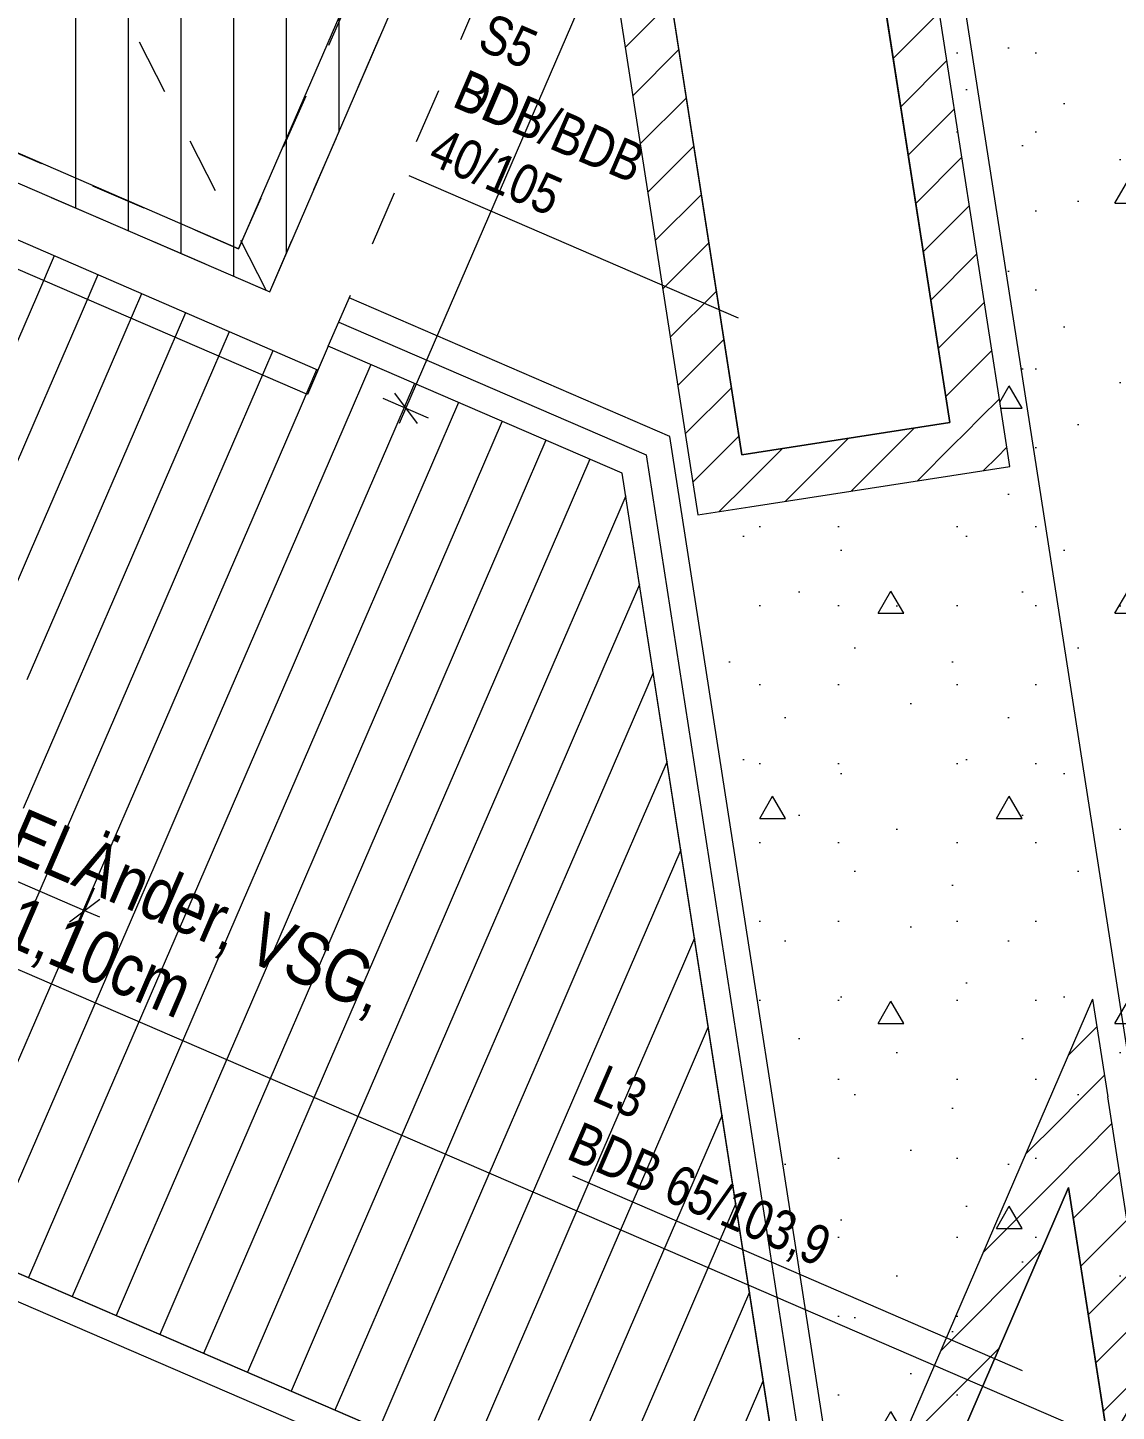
# Model space of a CAD drawing. Header units: millimetres. Extents: x 12535370 to 12566104, y 356204400 to 356234587.
# Drawn here: x 12554127 to 12556196, y 356213657 to 356216286 of the extents above; entities that cross this region are included whole.
import ezdxf
from ezdxf.enums import TextEntityAlignment as Align

# ---------------------------------------------------------------- set-up
doc = ezdxf.new("R2010")
doc.units = ezdxf.units.MM
doc.header["$MEASUREMENT"] = 0
doc.linetypes.add('Dashed', pattern=[211.666667, 105.833333, -105.833333])
doc.linetypes.add('Dot & Dashed', pattern=[6702.78, 3527.78, -1763.89, 0, -1411.11])
for name, color, linetype in [('New_015 Innenwände', 7, 'Continuous'), ('New_055 Treppen _ Lift', 7, 'Continuous'), ('New_080 Raumdefinitionen', 7, 'Continuous'), ('New_290 Raster _ Achsen', 7, 'Continuous'), ('New_GRUNDSTÜCKSGRENZE', 7, 'Continuous')]:
    doc.layers.add(name, color=color, linetype=linetype)
for name, color, linetype, lineweight in [('New_015 Innenwände_Pen_No__1', 7, 'Continuous', 13), ('New_055 Treppen _ Lift_Pen_No__1', 7, 'Continuous', 13), ('New_160 Beschriftungen Ausführung_Pen_No__1', 7, 'Continuous', 13), ('New_255 Plangrafiken_Pen_No__1', 7, 'Continuous', 13), ('New_255 Plangrafiken_Pen_No__21', 1, 'Continuous', 13), ('New_255 Plangrafiken_Pen_No__39', 8, 'Continuous', 13), ('New_290 Raster _ Achsen_Pen_No__108', 7, 'Continuous', 13), ('New_GRUNDSTÜCKSGRENZE_Pen_No__1', 7, 'Continuous', 13), ('New_HKLS1_Pen_No__21', 1, 'Continuous', 13)]:
    doc.layers.add(name, color=color, linetype=linetype, lineweight=lineweight)
doc.styles.add('GENERATED_STYLE_1', font='arial.ttf')
doc.styles.add('GENERATED_STYLE_2', font='arial.ttf', dxfattribs={"width": 0.8})
doc.dimstyles.new('GENERATED_STYLE__1', dxfattribs={"dimtxt": 125, "dimasz": 47.5, "dimexe": 0.18, "dimexo": 2, "dimgap": 0, "dimtad": 1, "dimlfac": 0.001, "dimzin": 0, "dimdsep": 46, "dimtxsty": 'GENERATED_STYLE_1', "dimblk": 'ARROWHEAD_2', "dimblk1": 'ARROWHEAD_2', "dimblk2": 'ARROWHEAD_2', "dimcen": 0.09, "dimclrd": 7, "dimclre": 7, "dimclrt": 7, "dimadec": 0, "dimazin": 0, "dimtfac": 1, "dimtdec": 4, "dimtmove": 0, "dimatfit": 3, "dimfxl": 1, "dimtolj": 1, "dimtzin": 0, "dimarcsym": 0})
pattern_1 = [(45, (12240439.16, 356160438.356), (-53.033009, 53.033009), [])]

# ---------------------------------------------------------------- blocks, each defined once
blk = doc.blocks.new('*X20', base_point=(12240439.2, 356160438.4))
at = {"layer": 'New_255 Plangrafiken_Pen_No__39', "color": 8, "linetype": 'Continuous', "lineweight": 13}
for p, q in [((12554218.2, 356216351.5), (12554218.2, 356216101.5)), ((12554218.2, 356216351.5), (12554218.2, 356216101.5)), ((12554318.2, 356216351.5), (12554318.2, 356216101.5)), ((12554318.2, 356216351.5), (12554318.2, 356216101.5)), ((12554418.2, 356216351.5), (12554418.2, 356216101.5)), ((12554418.2, 356216351.5), (12554418.2, 356216101.5)), ((12554518.2, 356216351.5), (12554518.2, 356216101.5)), ((12554518.2, 356216351.5), (12554518.2, 356216101.5)), ((12554618.2, 356216351.5), (12554618.2, 356216101.5)), ((12554618.2, 356216351.5), (12554618.2, 356216101.5)), ((12554718.2, 356216351.5), (12554718.2, 356216101.5)), ((12554718.2, 356216351.5), (12554718.2, 356216101.5)), ((12554218.2, 356216101.5), (12554218.2, 356215943.7)), ((12554218.2, 356216101.5), (12554218.2, 356215943.7)), ((12554318.2, 356216101.5), (12554318.2, 356215900.5)), ((12554318.2, 356216101.5), (12554318.2, 356215900.5)), ((12554418.2, 356216101.5), (12554418.2, 356215857.3)), ((12554418.2, 356216101.5), (12554418.2, 356215857.3)), ((12554518.2, 356216101.5), (12554518.2, 356215851.5)), ((12554518.2, 356216101.5), (12554518.2, 356215851.5)), ((12554618.2, 356216101.5), (12554618.2, 356215856.2)), ((12554618.2, 356216101.5), (12554618.2, 356215856.2)), ((12554718.2, 356216101.5), (12554718.2, 356216087.7)), ((12554718.2, 356216101.5), (12554718.2, 356216087.7)), ((12554518.2, 356215851.5), (12554518.2, 356215814.1)), ((12554518.2, 356215851.5), (12554518.2, 356215814.1))]:
    blk.add_line(p, q, dxfattribs=at)
blk = doc.blocks.new('Fill_7', base_point=(12240439.2, 356160438.4))
at = {"layer": 'New_255 Plangrafiken_Pen_No__39', "color": 8, "linetype": 'Continuous', "lineweight": 13, "flags": 128}
blk.add_lwpolyline([(12554314.9, 356218028.9), (12553989.6, 356217275.8), (12551327, 356218425.9), (12550878, 356217386.6), (12554587.1, 356215784.3), (12555361.4, 356217576.8)], close=True, dxfattribs=at)
at = {"layer": 'New_255 Plangrafiken_Pen_No__39', "color": 8, "linetype": 'Continuous', "lineweight": 13}
blk.add_blockref('*X20', (12240439.2, 356160438.4), dxfattribs=at)
blk = doc.blocks.new('*X22', base_point=(12240439.2, 356160438.4))
at = {"layer": 'New_255 Plangrafiken_Pen_No__39', "color": 8, "linetype": 'Continuous', "lineweight": 13}
for p, q in [((12554177.2, 356215852.4), (12554145.4, 356215778.6)), ((12554177.2, 356215852.4), (12554145.4, 356215778.6)), ((12554260.4, 356215816.4), (12554228.6, 356215742.7)), ((12554260.4, 356215816.4), (12554228.6, 356215742.7)), ((12554145.4, 356215778.6), (12554055.5, 356215570.6)), ((12554145.4, 356215778.6), (12554055.5, 356215570.6)), ((12554343.5, 356215780.3), (12554311.8, 356215706.7)), ((12554343.5, 356215780.3), (12554311.8, 356215706.7)), ((12554228.6, 356215742.7), (12554138.7, 356215534.7)), ((12554228.6, 356215742.7), (12554138.7, 356215534.7)), ((12554426.7, 356215744.2), (12554395, 356215670.8)), ((12554426.7, 356215744.2), (12554395, 356215670.8)), ((12554311.8, 356215706.7), (12554221.9, 356215498.7)), ((12554311.8, 356215706.7), (12554221.9, 356215498.7)), ((12554509.9, 356215708.2), (12554478.2, 356215634.9)), ((12554509.9, 356215708.2), (12554478.2, 356215634.9)), ((12554395, 356215670.8), (12554305.1, 356215462.8)), ((12554395, 356215670.8), (12554305.1, 356215462.8)), ((12554593, 356215672.1), (12554561.4, 356215598.9)), ((12554593, 356215672.1), (12554561.4, 356215598.9)), ((12554779.2, 356215646), (12554727.8, 356215527)), ((12554779.2, 356215646), (12554727.8, 356215527)), ((12554478.2, 356215634.9), (12554388.3, 356215426.8)), ((12554478.2, 356215634.9), (12554388.3, 356215426.8)), ((12554676.2, 356215636), (12554644.6, 356215563)), ((12554676.2, 356215636), (12554644.6, 356215563)), ((12554561.4, 356215598.9), (12554471.5, 356215390.9)), ((12554561.4, 356215598.9), (12554471.5, 356215390.9)), ((12554862.4, 356215610), (12554811, 356215491.1)), ((12554862.4, 356215610), (12554811, 356215491.1)), ((12554945.6, 356215574.1), (12554894.2, 356215455.1)), ((12554945.6, 356215574.1), (12554894.2, 356215455.1)), ((12554644.6, 356215563), (12554554.7, 356215355)), ((12554644.6, 356215563), (12554554.7, 356215355)), ((12555028.8, 356215538.2), (12554977.4, 356215419.2)), ((12555028.8, 356215538.2), (12554977.4, 356215419.2)), ((12554138.7, 356215534.7), (12554048.8, 356215326.7)), ((12554138.7, 356215534.7), (12554048.8, 356215326.7)), ((12554727.8, 356215527), (12554637.9, 356215319)), ((12554727.8, 356215527), (12554637.9, 356215319)), ((12554221.9, 356215498.7), (12554132, 356215290.7)), ((12554221.9, 356215498.7), (12554132, 356215290.7)), ((12554811, 356215491.1), (12554721.1, 356215283.1)), ((12554811, 356215491.1), (12554721.1, 356215283.1)), ((12555112, 356215502.2), (12555060.6, 356215383.2)), ((12555112, 356215502.2), (12555060.6, 356215383.2)), ((12554305.1, 356215462.8), (12554215.3, 356215254.8)), ((12554305.1, 356215462.8), (12554215.3, 356215254.8)), ((12555195.2, 356215466.3), (12555143.8, 356215347.3)), ((12555195.2, 356215466.3), (12555143.8, 356215347.3)), ((12554894.2, 356215455.1), (12554804.4, 356215247.1)), ((12554894.2, 356215455.1), (12554804.4, 356215247.1)), ((12554388.3, 356215426.8), (12554298.5, 356215218.8)), ((12554388.3, 356215426.8), (12554298.5, 356215218.8)), ((12554977.4, 356215419.2), (12554887.6, 356215211.2)), ((12554977.4, 356215419.2), (12554887.6, 356215211.2)), ((12554471.5, 356215390.9), (12554381.7, 356215182.9)), ((12554471.5, 356215390.9), (12554381.7, 356215182.9)), ((12555060.6, 356215383.2), (12554970.8, 356215175.2)), ((12555060.6, 356215383.2), (12554970.8, 356215175.2)), ((12555263.8, 356215396.4), (12555227, 356215311.4)), ((12555263.8, 356215396.4), (12555227, 356215311.4)), ((12554554.7, 356215355), (12554464.9, 356215146.9)), ((12554554.7, 356215355), (12554464.9, 356215146.9)), ((12555143.8, 356215347.3), (12555054, 356215139.3)), ((12555143.8, 356215347.3), (12555054, 356215139.3)), ((12554637.9, 356215319), (12554548.1, 356215111)), ((12554637.9, 356215319), (12554548.1, 356215111)), ((12555227, 356215311.4), (12555137.2, 356215103.3)), ((12555227, 356215311.4), (12555137.2, 356215103.3)), ((12554132, 356215290.7), (12554042.2, 356215082.7)), ((12554132, 356215290.7), (12554042.2, 356215082.7)), ((12554721.1, 356215283.1), (12554631.3, 356215075)), ((12554721.1, 356215283.1), (12554631.3, 356215075)), ((12554215.3, 356215254.8), (12554125.4, 356215046.7)), ((12554215.3, 356215254.8), (12554125.4, 356215046.7)), ((12554804.4, 356215247.1), (12554714.5, 356215039.1)), ((12554804.4, 356215247.1), (12554714.5, 356215039.1)), ((12555289.9, 356215228.3), (12555220.4, 356215067.4)), ((12555289.9, 356215228.3), (12555220.4, 356215067.4)), ((12554298.5, 356215218.8), (12554208.6, 356215010.8)), ((12554298.5, 356215218.8), (12554208.6, 356215010.8)), ((12554887.6, 356215211.2), (12554797.7, 356215003.2)), ((12554887.6, 356215211.2), (12554797.7, 356215003.2)), ((12554381.7, 356215182.9), (12554291.8, 356214974.9)), ((12554381.7, 356215182.9), (12554291.8, 356214974.9)), ((12554970.8, 356215175.2), (12554880.9, 356214967.2)), ((12554970.8, 356215175.2), (12554880.9, 356214967.2)), ((12554464.9, 356215146.9), (12554375, 356214938.9)), ((12554464.9, 356215146.9), (12554375, 356214938.9)), ((12555054, 356215139.3), (12554964.1, 356214931.3)), ((12555054, 356215139.3), (12554964.1, 356214931.3)), ((12554548.1, 356215111), (12554458.2, 356214903)), ((12554548.1, 356215111), (12554458.2, 356214903)), ((12555137.2, 356215103.3), (12555047.3, 356214895.3)), ((12555137.2, 356215103.3), (12555047.3, 356214895.3)), ((12554631.3, 356215075), (12554541.4, 356214867)), ((12554631.3, 356215075), (12554541.4, 356214867)), ((12555220.4, 356215067.4), (12555130.5, 356214859.4)), ((12555220.4, 356215067.4), (12555130.5, 356214859.4)), ((12554714.5, 356215039.1), (12554624.6, 356214831.1)), ((12554714.5, 356215039.1), (12554624.6, 356214831.1)), ((12555316, 356215060.2), (12555303.6, 356215031.5)), ((12555316, 356215060.2), (12555303.6, 356215031.5)), ((12555303.6, 356215031.5), (12555213.7, 356214823.4)), ((12555303.6, 356215031.5), (12555213.7, 356214823.4)), ((12554208.6, 356215010.8), (12554118.7, 356214802.8)), ((12554208.6, 356215010.8), (12554118.7, 356214802.8)), ((12554797.7, 356215003.2), (12554707.8, 356214795.1)), ((12554797.7, 356215003.2), (12554707.8, 356214795.1)), ((12554291.8, 356214974.9), (12554202, 356214766.8)), ((12554291.8, 356214974.9), (12554202, 356214766.8)), ((12554880.9, 356214967.2), (12554791.1, 356214759.2)), ((12554880.9, 356214967.2), (12554791.1, 356214759.2)), ((12554375, 356214938.9), (12554285.2, 356214730.9)), ((12554375, 356214938.9), (12554285.2, 356214730.9)), ((12554964.1, 356214931.3), (12554874.3, 356214723.3)), ((12554964.1, 356214931.3), (12554874.3, 356214723.3)), ((12554458.2, 356214903), (12554368.4, 356214695)), ((12554458.2, 356214903), (12554368.4, 356214695)), ((12555047.3, 356214895.3), (12554957.5, 356214687.3)), ((12555047.3, 356214895.3), (12554957.5, 356214687.3)), ((12555342.1, 356214892.1), (12555296.9, 356214787.5)), ((12555342.1, 356214892.1), (12555296.9, 356214787.5)), ((12554541.4, 356214867), (12554451.6, 356214659)), ((12554541.4, 356214867), (12554451.6, 356214659)), ((12555130.5, 356214859.4), (12555040.7, 356214651.4)), ((12555130.5, 356214859.4), (12555040.7, 356214651.4)), ((12554624.6, 356214831.1), (12554534.8, 356214623.1)), ((12554624.6, 356214831.1), (12554534.8, 356214623.1)), ((12555213.7, 356214823.4), (12555123.9, 356214615.4)), ((12555213.7, 356214823.4), (12555123.9, 356214615.4)), ((12554707.8, 356214795.1), (12554618, 356214587.1)), ((12554707.8, 356214795.1), (12554618, 356214587.1)), ((12555296.9, 356214787.5), (12555207.1, 356214579.5)), ((12555296.9, 356214787.5), (12555207.1, 356214579.5)), ((12554202, 356214766.8), (12554112.1, 356214558.8)), ((12554202, 356214766.8), (12554112.1, 356214558.8)), ((12554791.1, 356214759.2), (12554701.2, 356214551.2)), ((12554791.1, 356214759.2), (12554701.2, 356214551.2)), ((12554285.2, 356214730.9), (12554195.3, 356214522.9)), ((12554285.2, 356214730.9), (12554195.3, 356214522.9)), ((12554874.3, 356214723.3), (12554784.4, 356214515.2)), ((12554874.3, 356214723.3), (12554784.4, 356214515.2)), ((12555368.3, 356214724), (12555290.3, 356214543.5)), ((12555368.3, 356214724), (12555290.3, 356214543.5)), ((12554368.4, 356214695), (12554278.5, 356214486.9)), ((12554368.4, 356214695), (12554278.5, 356214486.9)), ((12554957.5, 356214687.3), (12554867.6, 356214479.3)), ((12554957.5, 356214687.3), (12554867.6, 356214479.3)), ((12554451.6, 356214659), (12554361.7, 356214451)), ((12554451.6, 356214659), (12554361.7, 356214451)), ((12555040.7, 356214651.4), (12554950.8, 356214443.3)), ((12555040.7, 356214651.4), (12554950.8, 356214443.3)), ((12554534.8, 356214623.1), (12554444.9, 356214415.1)), ((12554534.8, 356214623.1), (12554444.9, 356214415.1)), ((12555123.9, 356214615.4), (12555034, 356214407.4)), ((12555123.9, 356214615.4), (12555034, 356214407.4)), ((12554618, 356214587.1), (12554528.1, 356214379.1)), ((12554618, 356214587.1), (12554528.1, 356214379.1)), ((12555207.1, 356214579.5), (12555117.2, 356214371.5)), ((12555207.1, 356214579.5), (12555117.2, 356214371.5)), ((12554701.2, 356214551.2), (12554611.3, 356214343.2)), ((12554701.2, 356214551.2), (12554611.3, 356214343.2)), ((12555290.3, 356214543.5), (12555200.4, 356214335.5)), ((12555290.3, 356214543.5), (12555200.4, 356214335.5)), ((12555394.4, 356214556), (12555373.5, 356214507.6)), ((12555394.4, 356214556), (12555373.5, 356214507.6)), ((12554195.3, 356214522.9), (12554105.4, 356214314.9)), ((12554195.3, 356214522.9), (12554105.4, 356214314.9)), ((12554784.4, 356214515.2), (12554694.5, 356214307.2)), ((12554784.4, 356214515.2), (12554694.5, 356214307.2)), ((12554278.5, 356214486.9), (12554188.6, 356214278.9)), ((12554278.5, 356214486.9), (12554188.6, 356214278.9)), ((12555373.5, 356214507.6), (12555283.6, 356214299.6)), ((12555373.5, 356214507.6), (12555283.6, 356214299.6)), ((12554867.6, 356214479.3), (12554777.7, 356214271.3)), ((12554867.6, 356214479.3), (12554777.7, 356214271.3)), ((12554361.7, 356214451), (12554271.9, 356214243)), ((12554361.7, 356214451), (12554271.9, 356214243)), ((12554950.8, 356214443.3), (12554861, 356214235.3)), ((12554950.8, 356214443.3), (12554861, 356214235.3)), ((12554444.9, 356214415.1), (12554355.1, 356214207)), ((12554444.9, 356214415.1), (12554355.1, 356214207)), ((12555034, 356214407.4), (12554944.2, 356214199.4)), ((12555034, 356214407.4), (12554944.2, 356214199.4)), ((12555420.5, 356214387.9), (12555366.8, 356214263.6)), ((12555420.5, 356214387.9), (12555366.8, 356214263.6)), ((12554528.1, 356214379.1), (12554438.3, 356214171.1)), ((12554528.1, 356214379.1), (12554438.3, 356214171.1)), ((12555117.2, 356214371.5), (12555027.4, 356214163.4)), ((12555117.2, 356214371.5), (12555027.4, 356214163.4)), ((12554611.3, 356214343.2), (12554521.5, 356214135.1)), ((12554611.3, 356214343.2), (12554521.5, 356214135.1)), ((12555200.4, 356214335.5), (12555110.6, 356214127.5)), ((12555200.4, 356214335.5), (12555110.6, 356214127.5)), ((12554694.5, 356214307.2), (12554604.7, 356214099.2)), ((12554694.5, 356214307.2), (12554604.7, 356214099.2)), ((12554188.6, 356214278.9), (12554098.8, 356214070.9)), ((12554188.6, 356214278.9), (12554098.8, 356214070.9)), ((12555283.6, 356214299.6), (12555193.8, 356214091.6)), ((12555283.6, 356214299.6), (12555193.8, 356214091.6)), ((12554777.7, 356214271.3), (12554687.9, 356214063.3)), ((12554777.7, 356214271.3), (12554687.9, 356214063.3)), ((12555366.8, 356214263.6), (12555277, 356214055.6)), ((12555366.8, 356214263.6), (12555277, 356214055.6)), ((12554271.9, 356214243), (12554182, 356214035)), ((12554271.9, 356214243), (12554182, 356214035)), ((12554861, 356214235.3), (12554771.1, 356214027.3)), ((12554861, 356214235.3), (12554771.1, 356214027.3)), ((12554355.1, 356214207), (12554265.2, 356213999)), ((12554355.1, 356214207), (12554265.2, 356213999)), ((12554944.2, 356214199.4), (12554854.3, 356213991.4)), ((12554944.2, 356214199.4), (12554854.3, 356213991.4)), ((12555446.6, 356214219.8), (12555360.2, 356214019.7)), ((12555446.6, 356214219.8), (12555360.2, 356214019.7)), ((12554438.3, 356214171.1), (12554348.4, 356213963.1)), ((12554438.3, 356214171.1), (12554348.4, 356213963.1)), ((12555027.4, 356214163.4), (12554937.5, 356213955.4)), ((12555027.4, 356214163.4), (12554937.5, 356213955.4)), ((12554521.5, 356214135.1), (12554431.6, 356213927.1)), ((12554521.5, 356214135.1), (12554431.6, 356213927.1)), ((12555110.6, 356214127.5), (12555020.7, 356213919.5)), ((12555110.6, 356214127.5), (12555020.7, 356213919.5)), ((12554604.7, 356214099.2), (12554514.8, 356213891.2)), ((12554604.7, 356214099.2), (12554514.8, 356213891.2)), ((12555193.8, 356214091.6), (12555103.9, 356213883.5)), ((12555193.8, 356214091.6), (12555103.9, 356213883.5)), ((12554687.9, 356214063.3), (12554598, 356213855.2)), ((12554687.9, 356214063.3), (12554598, 356213855.2)), ((12555277, 356214055.6), (12555187.1, 356213847.6)), ((12555277, 356214055.6), (12555187.1, 356213847.6)), ((12555472.7, 356214051.7), (12555443.4, 356213983.7)), ((12555472.7, 356214051.7), (12555443.4, 356213983.7)), ((12554182, 356214035), (12554128.5, 356213911.1)), ((12554182, 356214035), (12554128.5, 356213911.1)), ((12554771.1, 356214027.3), (12554681.2, 356213819.3)), ((12554771.1, 356214027.3), (12554681.2, 356213819.3)), ((12555360.2, 356214019.7), (12555270.3, 356213811.7)), ((12555360.2, 356214019.7), (12555270.3, 356213811.7)), ((12554265.2, 356213999), (12554211.7, 356213875.1)), ((12554265.2, 356213999), (12554211.7, 356213875.1)), ((12554854.3, 356213991.4), (12554764.4, 356213783.4)), ((12554854.3, 356213991.4), (12554764.4, 356213783.4)), ((12554348.4, 356213963.1), (12554294.9, 356213839.2)), ((12554348.4, 356213963.1), (12554294.9, 356213839.2)), ((12555443.4, 356213983.7), (12555353.5, 356213775.7)), ((12555443.4, 356213983.7), (12555353.5, 356213775.7)), ((12554937.5, 356213955.4), (12554847.6, 356213747.4)), ((12554937.5, 356213955.4), (12554847.6, 356213747.4)), ((12554431.6, 356213927.1), (12554378.1, 356213803.2)), ((12554431.6, 356213927.1), (12554378.1, 356213803.2)), ((12555020.7, 356213919.5), (12554930.9, 356213711.5)), ((12555020.7, 356213919.5), (12554930.9, 356213711.5)), ((12554514.8, 356213891.2), (12554461.3, 356213767.3)), ((12554514.8, 356213891.2), (12554461.3, 356213767.3)), ((12555103.9, 356213883.5), (12555014.1, 356213675.5)), ((12555103.9, 356213883.5), (12555014.1, 356213675.5)), ((12555498.9, 356213883.6), (12555436.7, 356213739.8)), ((12555498.9, 356213883.6), (12555436.7, 356213739.8)), ((12554598, 356213855.2), (12554544.5, 356213731.3)), ((12554598, 356213855.2), (12554544.5, 356213731.3)), ((12555187.1, 356213847.6), (12555097.3, 356213639.6)), ((12555187.1, 356213847.6), (12555097.3, 356213639.6)), ((12554681.2, 356213819.3), (12554627.7, 356213695.4)), ((12554681.2, 356213819.3), (12554627.7, 356213695.4)), ((12555270.3, 356213811.7), (12555180.5, 356213603.6)), ((12555270.3, 356213811.7), (12555180.5, 356213603.6)), ((12554764.4, 356213783.4), (12554710.9, 356213659.5)), ((12554764.4, 356213783.4), (12554710.9, 356213659.5)), ((12555353.5, 356213775.7), (12555263.7, 356213567.7)), ((12555353.5, 356213775.7), (12555263.7, 356213567.7)), ((12554847.6, 356213747.4), (12554794.1, 356213623.5)), ((12554847.6, 356213747.4), (12554794.1, 356213623.5)), ((12555436.7, 356213739.8), (12555346.9, 356213531.7)), ((12555436.7, 356213739.8), (12555346.9, 356213531.7)), ((12554930.9, 356213711.5), (12554877.3, 356213587.6)), ((12554930.9, 356213711.5), (12554877.3, 356213587.6)), ((12555520, 356213703.8), (12555430.1, 356213495.8)), ((12555520, 356213703.8), (12555430.1, 356213495.8)), ((12555525, 356213715.5), (12555520, 356213703.8)), ((12555525, 356213715.5), (12555520, 356213703.8)), ((12555014.1, 356213675.5), (12554960.5, 356213551.6)), ((12555014.1, 356213675.5), (12554960.5, 356213551.6))]:
    blk.add_line(p, q, dxfattribs=at)
blk = doc.blocks.new('Fill_8', base_point=(12240439.2, 356160438.4))
at = {"layer": 'New_255 Plangrafiken_Pen_No__1', "color": 7, "linetype": 'Continuous', "lineweight": 13, "flags": 128}
blk.add_lwpolyline([(12543775.7, 356222870.6), (12542401, 356219339.3), (12542722.6, 356219200.3), (12542590.8, 356218895.1), (12555592.9, 356213278.5), (12555257.1, 356215439.6), (12554698.2, 356215681), (12554678.4, 356215635.1), (12553145.9, 356216299.7), (12552809, 356215519.6), (12550881.1, 356216352.3), (12551218.3, 356217132.7), (12550707.9, 356217353.3), (12551252.5, 356218613.9), (12553915, 356217463.7), (12554288.8, 356218329.1), (12550457.2, 356219984.3), (12549776.9, 356224310.1), (12547607.2, 356225247.3), (12546139.4, 356221849.6)], close=True, dxfattribs=at)
at = {"layer": 'New_255 Plangrafiken_Pen_No__39', "color": 8, "linetype": 'Continuous', "lineweight": 13}
blk.add_blockref('*X22', (12240439.2, 356160438.4), dxfattribs=at)
blk = doc.blocks.new('Stair_1', base_point=(12240439.2, 356160438.4))
at = {"layer": 'New_055 Treppen _ Lift_Pen_No__1', "color": 7, "linetype": 'Continuous', "lineweight": 13}
for p, q in [((12555045.1, 356217058.6), (12554527.6, 356215866.1)), ((12554948.8, 356216836.7), (12554527.6, 356215866.1)), ((12554527.6, 356215866.1), (12553328.3, 356216386.5)), ((12554527.6, 356215866.1), (12553328.3, 356216386.5))]:
    blk.add_line(p, q, dxfattribs=at)
blk = doc.blocks.new('Wall_23', base_point=(12555215.5, 356217203.8))
at = {"layer": 'New_015 Innenwände', "linetype": 'Continuous', "lineweight": 0, "true_color": 0x000000}
h = blk.add_hatch(dxfattribs=at)
h.set_pattern_fill('BACKSTEIN', color=18, style=0, pattern_type=2)
h.set_pattern_definition(pattern_1)
h.paths.add_polyline_path([(12555116.3, 356217191.1), (12555385.4, 356215459.2), (12555484.2, 356215474.6), (12555215.5, 356217203.8)])
h = blk.add_hatch(dxfattribs=at)
h.set_pattern_fill('BACKSTEIN', color=18, style=0, pattern_type=2)
h.set_pattern_definition(pattern_1)
h.paths.add_polyline_path([(12555484.2, 356215474.6), (12555385.4, 356215459.2), (12555400.7, 356215360.4)])
h = blk.add_hatch(dxfattribs=at)
h.set_pattern_fill('BACKSTEIN', color=18, style=0, pattern_type=2)
h.set_pattern_definition(pattern_1)
h.paths.add_polyline_path([(12555484.2, 356215474.6), (12555400.7, 356215360.4), (12555499.6, 356215375.8)])
at = {"layer": 'New_015 Innenwände_Pen_No__1', "color": 7, "linetype": 'Continuous', "lineweight": 13, "flags": 128}
for points in [[(12555484.2, 356215474.6), (12555215.5, 356217203.8)], [(12555116.3, 356217191.1), (12555400.7, 356215360.4)], [(12555400.7, 356215360.4), (12555499.6, 356215375.8)]]:
    blk.add_lwpolyline(points, dxfattribs=at)
blk = doc.blocks.new('Wall_24', base_point=(12555484.2, 356215474.6))
at = {"layer": 'New_015 Innenwände', "linetype": 'Continuous', "lineweight": 0, "true_color": 0x000000}
h = blk.add_hatch(dxfattribs=at)
h.set_pattern_fill('BACKSTEIN', color=18, style=0, pattern_type=2)
h.set_pattern_definition(pattern_1)
h.paths.add_polyline_path([(12555978.3, 356215551.4), (12555879.4, 356215536), (12555993.6, 356215452.5)])
h = blk.add_hatch(dxfattribs=at)
h.set_pattern_fill('BACKSTEIN', color=18, style=0, pattern_type=2)
h.set_pattern_definition(pattern_1)
h.paths.add_polyline_path([(12555499.6, 356215375.8), (12555894.8, 356215437.2), (12555879.4, 356215536), (12555484.2, 356215474.6)])
h = blk.add_hatch(dxfattribs=at)
h.set_pattern_fill('BACKSTEIN', color=18, style=0, pattern_type=2)
h.set_pattern_definition(pattern_1)
h.paths.add_polyline_path([(12555879.4, 356215536), (12555894.8, 356215437.2), (12555993.6, 356215452.5)])
at = {"layer": 'New_015 Innenwände_Pen_No__1', "color": 7, "linetype": 'Continuous', "lineweight": 13, "flags": 128}
for points in [[(12555993.6, 356215452.5), (12555978.3, 356215551.4)], [(12555879.4, 356215536), (12555484.2, 356215474.6)], [(12555499.6, 356215375.8), (12555993.6, 356215452.5)]]:
    blk.add_lwpolyline(points, dxfattribs=at)
blk = doc.blocks.new('Wall_25', base_point=(12555879.4, 356215536))
at = {"layer": 'New_015 Innenwände', "linetype": 'Continuous', "lineweight": 0, "true_color": 0x000000}
h = blk.add_hatch(dxfattribs=at)
h.set_pattern_fill('BACKSTEIN', color=18, style=0, pattern_type=2)
h.set_pattern_definition(pattern_1)
h.paths.add_polyline_path([(12555541.7, 356217709.9), (12555557, 356217611.1), (12555640.5, 356217725.3)])
h = blk.add_hatch(dxfattribs=at)
h.set_pattern_fill('BACKSTEIN', color=18, style=0, pattern_type=2)
h.set_pattern_definition(pattern_1)
h.paths.add_polyline_path([(12555557, 356217611.1), (12555655.8, 356217626.5), (12555640.5, 356217725.3)])
h = blk.add_hatch(dxfattribs=at)
h.set_pattern_fill('BACKSTEIN', color=18, style=0, pattern_type=2)
h.set_pattern_definition(pattern_1)
h.paths.add_polyline_path([(12555978.3, 356215551.4), (12555655.8, 356217626.5), (12555557, 356217611.1), (12555879.4, 356215536)])
at = {"layer": 'New_015 Innenwände_Pen_No__1', "color": 7, "linetype": 'Continuous', "lineweight": 13, "flags": 128}
for points in [[(12555640.5, 356217725.3), (12555541.7, 356217709.9)], [(12555978.3, 356215551.4), (12555640.5, 356217725.3)], [(12555557, 356217611.1), (12555879.4, 356215536)]]:
    blk.add_lwpolyline(points, dxfattribs=at)
blk = doc.blocks.new('Wall_27', base_point=(12556105.4, 356214082.2))
at = {"layer": 'New_015 Innenwände', "linetype": 'Continuous', "lineweight": 0, "true_color": 0x000000}
h = blk.add_hatch(dxfattribs=at)
h.set_pattern_fill('BACKSTEIN', color=18, style=0, pattern_type=2)
h.set_pattern_definition(pattern_1)
h.paths.add_polyline_path([(12556076.6, 356214267.7), (12556105.4, 356214082.2), (12556151, 356214440)])
h = blk.add_hatch(dxfattribs=at)
h.set_pattern_fill('BACKSTEIN', color=18, style=0, pattern_type=2)
h.set_pattern_definition(pattern_1)
h.paths.add_polyline_path([(12556105.4, 356214082.2), (12556179.8, 356214254.5), (12556151, 356214440)])
h = blk.add_hatch(dxfattribs=at)
h.set_pattern_fill('BACKSTEIN', color=18, style=0, pattern_type=2)
h.set_pattern_definition(pattern_1)
h.paths.add_polyline_path([(12556076.6, 356214267.7), (12555604.2, 356213174.2), (12555696, 356213134.5), (12556105.4, 356214082.2)])
at = {"layer": 'New_015 Innenwände_Pen_No__1', "color": 7, "linetype": 'Continuous', "lineweight": 13, "flags": 128}
for points in [[(12556151, 356214440), (12555604.2, 356213174.2)], [(12556151, 356214440), (12556179.8, 356214254.5)], [(12555696, 356213134.5), (12556105.4, 356214082.2)]]:
    blk.add_lwpolyline(points, dxfattribs=at)
blk = doc.blocks.new('Wall_31', base_point=(12556312.7, 356212748.2))
at = {"layer": 'New_015 Innenwände', "linetype": 'Continuous', "lineweight": 0, "true_color": 0x000000}
h = blk.add_hatch(dxfattribs=at)
h.set_pattern_fill('BACKSTEIN', color=18, style=0, pattern_type=2)
h.set_pattern_definition(pattern_1)
h.paths.add_polyline_path([(12556388.4, 356212912.3), (12556179.8, 356214254.5), (12556105.4, 356214082.2), (12556312.7, 356212748.2)])
at = {"layer": 'New_015 Innenwände_Pen_No__1', "color": 7, "linetype": 'Continuous', "lineweight": 13, "flags": 128}
for points in [[(12556388.4, 356212912.3), (12556179.8, 356214254.5)], [(12556105.4, 356214082.2), (12556312.7, 356212748.2)]]:
    blk.add_lwpolyline(points, dxfattribs=at)
blk = doc.blocks.new('Standard grid marker[2]', base_point=(12539645.8, 356220744.6))
at = {"layer": 'New_290 Raster _ Achsen_Pen_No__108', "color": 7, "linetype": 'Dot & Dashed', "lineweight": 13}
blk.add_line((12540563.8, 356220348), (12561567.2, 356211274.9), dxfattribs=at)
at = {"layer": 'New_290 Raster _ Achsen_Pen_No__108', "color": 7, "lineweight": 13, "style": 'GENERATED_STYLE_1'}
for tag, p in [('AC_MarkerText_1_0', (12539528.5, 356220880.1)), ('AC_MarkerText_1_1', (12562689.2, 356210875))]:
    blk.add_attdef(tag, text='', height=150, rotation=336.6365, dxfattribs=at).set_placement(p, align=Align.TOP_CENTER)
blk = doc.blocks.new('Standard grid marker[7]', base_point=(12557581.8, 356205556.1))
at = {"layer": 'New_290 Raster _ Achsen_Pen_No__108', "color": 7, "linetype": 'Dot & Dashed', "lineweight": 13}
blk.add_line((12557428.3, 356206544.2), (12554130.1, 356227771.8), dxfattribs=at)
at = {"layer": 'New_290 Raster _ Achsen_Pen_No__108', "color": 7, "lineweight": 13, "style": 'GENERATED_STYLE_1'}
for tag, p in [('AC_MarkerText_1_1', (12553993, 356228998.9)), ('AC_MarkerText_1_0', (12557652, 356205449.2))]:
    blk.add_attdef(tag, text='', height=150, rotation=336.6365, dxfattribs=at).set_placement(p, align=Align.TOP_CENTER)
blk = doc.blocks.new('*D103', base_point=(12240439.2, 356160438.4))
at = {"layer": 'New_GRUNDSTÜCKSGRENZE_Pen_No__1', "color": 7, "linetype": 'Continuous', "lineweight": 13, "transparency": 16777216}
for p, q in [((12555759.9, 356217560.4), (12555673.8, 356217597.6)), ((12555738.4, 356217550), (12555695.3, 356217608)), ((12555716.9, 356217579), (12555729, 356217607.1)), ((12554845.9, 356215562.7), (12555716.9, 356217579)), ((12554824.3, 356215591.7), (12554867.4, 356215533.8)), ((12554888.9, 356215544.1), (12554802.8, 356215581.3)), ((12554833.7, 356215534.7), (12554845.9, 356215562.7))]:
    blk.add_line(p, q, dxfattribs=at)
at = {"layer": 'New_GRUNDSTÜCKSGRENZE_Pen_No__1', "color": 7, "lineweight": 13, "transparency": 16777216, "insert": (12555207.3, 356216386.9), "char_height": 125, "attachment_point": 7, "rotation": 66.6365, "style": 'GENERATED_STYLE_1'}
blk.add_mtext('\\A1;{\\pql;\\fArial|b0|i0|c0|p0;\\W1.000000;2,19\\fArial|b0|i0|c0|p0;\\W1.000000;\\A1{\\H.66x;\\S5^  ;}}', dxfattribs=at)
blk = doc.blocks.new('ARROWHEAD_2')
at = {"color": 0, "linetype": 'Continuous', "lineweight": 0}
for p, q in [((-0.378, -0.655), (0.378, 0.655)), ((0, 0), (-1, 0))]:
    blk.add_line(p, q, dxfattribs=at)
blk = doc.blocks.new('*D109', base_point=(12240439.2, 356160438.4))
at = {"layer": 'New_GRUNDSTÜCKSGRENZE_Pen_No__1', "color": 7, "linetype": 'Continuous', "lineweight": 13, "transparency": 16777216}
for p, q in [((12552564, 356215330.8), (12552701.7, 356215271.3)), ((12552683.1, 356215228.3), (12552720.3, 356215314.4)), ((12552730.7, 356215292.9), (12552672.8, 356215249.8)), ((12552701.7, 356215271.3), (12554235.1, 356214608.9)), ((12554216.5, 356214565.9), (12554253.7, 356214652)), ((12554206.2, 356214587.4), (12554264.1, 356214630.5)), ((12554235.1, 356214608.9), (12554263.2, 356214596.8))]:
    blk.add_line(p, q, dxfattribs=at)
at = {"layer": 'New_GRUNDSTÜCKSGRENZE_Pen_No__1', "color": 7, "lineweight": 13, "transparency": 16777216, "insert": (12553325.2, 356215029.2), "char_height": 125, "attachment_point": 7, "rotation": 336.6365, "style": 'GENERATED_STYLE_1'}
blk.add_mtext('\\A1;{\\pql;\\fArial|b0|i0|c0|p0;\\W1.000000;1,67}', dxfattribs=at)

msp = doc.modelspace()

# ---------------------------------------------------------------- hatches: boundary and pattern name
at = {"layer": 'New_255 Plangrafiken_Pen_No__39', "linetype": 'Continuous', "lineweight": 13}
h = msp.add_hatch(dxfattribs=at)
h.set_pattern_fill('LIGHTWEIGHT_CONCRETE', color=8, style=0, pattern_type=2)
h.set_pattern_definition([(0, (12555517.8, 356215562.8), (0, 779.42), [48.75, -401.25]), (0, (12555742.8, 356215952.5), (0, 779.42), [48.75, -401.25]), (60, (12555517.8, 356215562.8), (-675, 389.71), [48.75, -401.25]), (60, (12555967.8, 356215562.8), (-675, 389.71), [48.75, -401.25]), (120, (12555566.55, 356215562.8), (675, 389.71), [48.75, -401.25]), (120, (12556016.55, 356215562.8), (675, 389.71), [48.75, -401.25]), (0, (12555517.8, 356215637.76), (0, 150), [0, -150, 0, -225]), (45, (12555592.8, 356215637.76), (-106.066, 106.066), [0, -112.5, 0, -187.5])])
h.paths.add_polyline_path([(12554328.497, 356218420.948), (12556000.857, 356217698.516), (12556795.275, 356212704.578), (12556285.201, 356212924.922), (12556105.369, 356214082.21), (12555710.454, 356213173.203), (12555371.29, 356215355.849), (12555993.614, 356215452.547), (12555907.488, 356216006.829), (12555549.402, 356217651.336), (12554240.324, 356218216.836)])

# ---------------------------------------------------------------- linework, layer by layer
at = {"layer": 'New_080 Raumdefinitionen', "color": 21, "linetype": 'Continuous', "lineweight": 0, "true_color": 0xffa8a8, "flags": 128}
msp.add_lwpolyline([(12542280.303, 356219029.271), (12555592.899, 356213278.45), (12555257.083, 356215439.554), (12554698.236, 356215680.967), (12554658.579, 356215589.166), (12550686.955, 356217304.842), (12551252.455, 356218613.92), (12553915.001, 356217463.744), (12554288.841, 356218329.147), (12550575.415, 356219933.285), (12550457.245, 356219984.332), (12549776.913, 356224310.057), (12547607.171, 356225247.35), (12546139.389, 356221849.577), (12543775.698, 356222870.65)], close=True, dxfattribs=at)
at = {"layer": 'New_255 Plangrafiken_Pen_No__1', "color": 7, "linetype": 'Continuous', "lineweight": 13}
for p, q in [((12554851.108, 356216005.092), (12555477.496, 356215734.503)), ((12555162.164, 356214104.218), (12556017.063, 356213734.916))]:
    msp.add_line(p, q, dxfattribs=at)
for points in [[(12556795.275, 356212704.578), (12541293.864, 356219400.93)], [(12542280.303, 356219029.271), (12555592.899, 356213278.45), (12555257.083, 356215439.554), (12554698.236, 356215680.967)], [(12555710.454, 356213173.203), (12555347.42, 356215509.461), (12554737.892, 356215772.767)], [(12554718.064, 356215726.867), (12555302.252, 356215474.508), (12555656.236, 356213196.624)]]:
    msp.add_lwpolyline(points, dxfattribs=at)
at = {"layer": 'New_255 Plangrafiken_Pen_No__1', "color": 7, "linetype": 'Dashed', "lineweight": 13}
for points in [[(12555361.419, 356217576.769), (12554314.891, 356218028.852), (12553989.567, 356217275.761), (12551327.021, 356218425.936), (12550878.03, 356217386.566), (12551256.838, 356217222.059), (12554587.105, 356215784.307)], [(12555269.399, 356217540.268), (12554351.392, 356217936.832), (12554026.068, 356217183.741), (12551363.522, 356218333.917), (12550947.078, 356217412.792), (12554527.633, 356215866.056)]]:
    msp.add_lwpolyline(points, close=True, dxfattribs=at)
for points in [[(12554698.236, 356215680.967), (12555549.402, 356217651.336), (12554240.324, 356218216.836), (12553915.001, 356217463.744)], [(12554579.948, 356215787.397), (12553886.713, 356217146.095), (12555417.945, 356217599.192)]]:
    msp.add_lwpolyline(points, dxfattribs=at)
at = {"layer": 'New_255 Plangrafiken_Pen_No__21', "color": 1, "linetype": 'Continuous', "lineweight": 13}
msp.add_line((12554851.108, 356216005.092), (12555477.496, 356215734.503), dxfattribs=at)
at = {"layer": 'New_HKLS1_Pen_No__21', "color": 1, "linetype": 'Continuous', "lineweight": 13}
for points in [[(12555718.221, 356216573.555), (12555322.981, 356216512.138), (12555484.208, 356215474.59), (12555879.446, 356215536.006)], [(12556105.369, 356214082.211), (12555695.981, 356213134.518), (12556292.686, 356212876.751)]]:
    msp.add_lwpolyline(points, close=True, dxfattribs=at)

# ---------------------------------------------------------------- block references
at = {"layer": 'New_015 Innenwände', "color": 7, "lineweight": 13}
for name, p in [('Wall_25', (12555879.446, 356215536.006)), ('Wall_23', (12555215.496, 356217203.836)), ('Wall_24', (12555484.208, 356215474.59)), ('Wall_27', (12556105.369, 356214082.211)), ('Wall_31', (12556312.668, 356212748.158))]:
    msp.add_blockref(name, p, dxfattribs=at)
at = {"layer": 'New_055 Treppen _ Lift', "color": 7, "linetype": 'Continuous', "lineweight": 13}
msp.add_blockref('Stair_1', (12240439.157, 356160438.356), dxfattribs=at)
at = {"layer": 'New_255 Plangrafiken_Pen_No__39', "color": 8, "linetype": 'Continuous', "lineweight": 13}
for name in ['Fill_8', 'Fill_7']:
    msp.add_blockref(name, (12240439.157, 356160438.356), dxfattribs=at)
at = {"layer": 'New_290 Raster _ Achsen', "color": 7, "linetype": 'Continuous', "lineweight": 13}
for name, p in [('Standard grid marker[7]', (12557581.816, 356205556.091)), ('Standard grid marker[2]', (12539645.773, 356220744.612))]:
    msp.add_blockref(name, p, dxfattribs=at)

# ---------------------------------------------------------------- texts
at = {"layer": 'New_160 Beschriftungen Ausführung_Pen_No__1', "color": 7, "linetype": 'Continuous', "lineweight": 13, "insert": (12553932.96, 356214588.533), "char_height": 100, "width": 998.38254, "attachment_point": 7, "rotation": 336.636458, "line_spacing_factor": 0.926971, "style": 'GENERATED_STYLE_2'}
msp.add_mtext('\\A1;{\\pql;\\fArial|b0|i0|c0|p0;\\W0.800000;GELÄnder, \\fArial|b0|i0|c0|p0;\\W0.800000;VSG, H=1,10cm}', dxfattribs=at)
at = {"layer": 'New_255 Plangrafiken_Pen_No__1', "color": 7, "linetype": 'Continuous', "lineweight": 13, "char_height": 75, "attachment_point": 7, "rotation": 336.636458, "style": 'GENERATED_STYLE_2'}
for s, insert, line_spacing_factor in [('\\A1;{\\pql;\\fArial|b0|i0|c0|p0;\\W0.800000;S5\\P\\pql;\\fArial|b0|i0|c0|p0;\\W0.800000;DDB/\\fArial|b0|i0|c0|p0;\\H1.029358x;\\W0.800000;BD\\fArial|b0|i0|c0|p0;\\H0.971479x;\\W0.800000;B \\P\\pql;\\fArial|b0|i0|c0|p0;\\W0.800000;40\\fArial|b0|i0|c0|p0;\\W0.800000;/10\\fArial|b0|i0|c0|p0;\\W0.800000;5}', (12554883.966, 356216027.901), 0.936359), ('\\A1;{\\pql;\\fArial|b0|i0|c0|p0;\\W0.800000;S5\\P\\pql;\\fArial|b0|i0|c0|p0;\\H1.029358x;\\W0.800000;BD\\fArial|b0|i0|c0|p0;\\H0.971479x;\\W0.800000;B \\P\\pql;\\fArial|b0|i0|c0|p0;\\W0.800000;40/105}', (12554883.965, 356216027.9), 0.936359), ('\\A1;{\\pql;\\fArial|b0|i0|c0|p0;\\W0.800000;L3\\P\\pql;\\fArial|b0|i0|c0|p0;\\H1.029358x;\\W0.800000;BD\\fArial|b0|i0|c0|p0;\\H0.971479x;\\W0.800000;B 65/103,9}', (12555142.688, 356214125.389), 0.944016)]:
    msp.add_mtext(s, dxfattribs=dict(at, insert=insert, line_spacing_factor=line_spacing_factor))

# ---------------------------------------------------------------- dimensions: what is measured, and where the dimension line sits
at = {"layer": 'New_GRUNDSTÜCKSGRENZE', "color": 7, "linetype": 'Continuous', "lineweight": 13}
for base, p1, p2, angle, picture, middle, turn in [((12555716.859, 356217578.997), (12554678.407, 356215635.066), (12555549.402, 356217651.336), 66.636458, '*D103', (12555253.311, 356216726.573), 66.636458), ((12554235.135, 356214608.932), (12553007.253, 356215978.611), (12554678.407, 356215635.066), 336.636458, '*D109', (12553498.536, 356215022.446), 336.636458)]:
    dim = msp.add_linear_dim(base=base, p1=p1, p2=p2, angle=angle, dimstyle='GENERATED_STYLE__1', dxfattribs=at)
    dim.commit()
    dim.dimension.update_dxf_attribs({"geometry": picture, "text_midpoint": middle, "dimtype": 160, "text_rotation": turn})

doc.saveas('drawing.dxf')
